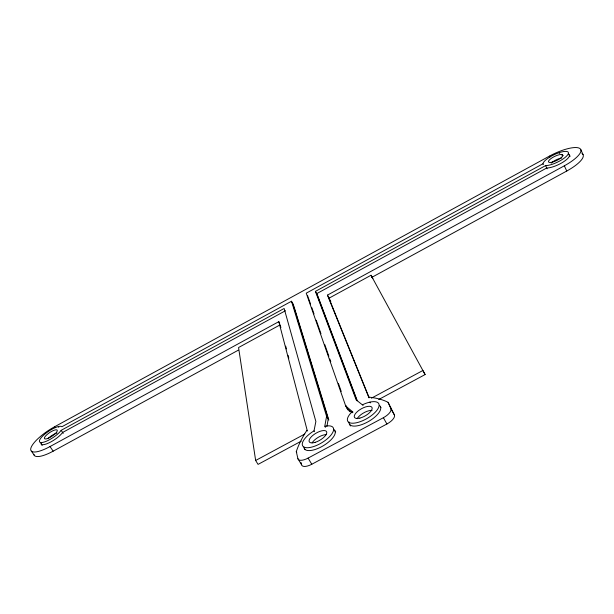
<?xml version="1.0" encoding="UTF-8"?>
<svg xmlns="http://www.w3.org/2000/svg" width="614" height="614" viewBox="0 0 614 614"><rect width="100%" height="100%" fill="white"/><g stroke="black" fill="none" stroke-linecap="round" stroke-linejoin="round"><path stroke-width="0.92" d="M326.909 426.408L328.221 419.124L292.786 303.485M325.205 427.068L324.76 426.316L326.587 416.33L291.496 301.236L61.93 426.738A13.523 3.845 -33.6 0 0 44.891 434.052A13.523 3.845 -33.6 0 0 43.118 442.326A13.523 3.845 -33.6 0 0 61.162 430.337L284.136 308.481L315.872 421.48L314.015 430.859A17.783 7.099 -30.8 0 0 304.421 447.268A17.783 7.099 -30.8 0 0 329.365 436.884A17.783 7.099 -30.8 0 0 325.136 426.231L325.581 426.991M279.692 323.194L278.81 321.667L50.003 446.562A25.466 7.291 -33.6 0 1 30.807 448.404A25.466 7.291 -33.6 0 1 54.516 426.807L549.446 156.109A26.417 7.713 -25.7 0 1 579.785 148.45A26.417 7.713 -25.7 0 1 564.343 165.803L327.446 295.119L368.999 397.849M363.104 405.447L356.128 399.806L315.412 291.389L545.6 165.596A14.03 4.068 -25.7 0 0 566.047 156.624A14.03 4.068 -25.7 0 0 559.922 152.433A14.03 4.068 -25.7 0 0 542.945 163.777L306.24 293.177L345.72 406.031L348.031 410.037M285.441 310.738L62.613 432.471A13.516 3.868 -33.6 0 1 49.534 442.602A13.516 3.868 -33.6 0 1 40.839 443.124M368.999 397.342L328.958 298.212L371.025 275.264L425.103 374.563L378.723 399.499M33.877 454.383A25.427 7.376 -33.6 0 0 53.172 451.167L238.309 350.18M371.608 277.474L566.753 171.03A26.379 7.805 -25.6 0 0 581.98 153.523M301.29 441.136L258.064 464.384L255.647 460.477L304.759 434.052M371.393 398.202L422.9 370.488L425.103 374.563M297.913 458.696A10.423 4.229 -31.1 0 0 308.09 458.098L383.374 417.712A10.461 4.275 -29.4 0 0 390.918 408.77L388.109 402.37L394.426 415.018A10.438 4.321 -29.4 0 1 386.92 423.99L311.789 464.253A10.4 4.275 -31.2 0 1 301.597 464.798L297.913 458.696L296.309 451.689L296.762 452.449M345.72 406.031L353.004 412.117M352.321 412.738L347.34 408.84L346.296 405.869M348.936 410.751L350.302 411.817M31.383 451.129L34.545 455.665M50.003 446.562L53.172 451.167M54.516 426.807L55.083 427.651M61.162 430.337L63.234 433.384M58.299 426.592L58.814 427.344M308.09 458.098L311.789 464.253M278.81 321.667L307.361 431.02M314.015 430.859L314.468 431.611M326.587 416.33L328.452 419.523M291.496 301.236L293.768 305.833M369.973 402.116L370.411 402.884M383.374 417.712L386.92 423.99M315.412 291.389L317.246 294.636L357.072 400.244M327.446 295.119L329.35 298.511M328.958 298.212L330.808 301.512M390.918 408.77L394.426 415.018M371.025 275.264L372.828 278.595M542.945 163.777L543.344 164.629M545.6 165.596L547.105 168.812M549.446 156.109L549.891 157.061M559.316 152.625L559.707 153.477M564.343 165.803L566.753 171.03M580.698 149.409L583.039 154.59M330.439 300.599L330.624 301.052M357.064 400.835L316.694 293.661L546.721 167.998A14.022 4.091 -25.7 0 0 563.215 162.012A14.022 4.091 -25.7 0 0 568.587 154.076M307.522 295.434L307.998 296.785M308.312 297.69L310.531 303.999M311.797 307.606L314.007 313.915M316.225 320.224L320.976 333.747M324.768 344.569L328.889 356.289M329.833 358.99L330.785 361.7M338.383 383.336L341.231 391.448M294.045 306.747L328.835 420.053M280.882 327.615L280.153 324.837L238.562 347.532L255.647 460.477M285.694 346.135L286.416 348.913M288.104 355.399L288.826 358.177M301.075 462.572L301.182 463.017M301.282 463.463L301.597 464.798M296.263 451.704A156.109 65.521 -28.3 0 1 306.939 430.276M390.588 408.018A154.551 64.746 -32.4 0 1 391.617 408.525M368.546 397.12A154.905 64.048 -32.3 0 1 388.148 402.347M551.195 163.124A7.921 2.318 -25.7 0 1 561.695 157.975M47.946 438.695A7.637 2.195 -33.6 0 1 57.025 433.016M357.164 418.679A10.054 4.068 -29.7 0 1 372.076 410.405M312.15 442.863A10.031 4.045 -30.8 0 1 326.395 434.589M569.032 155.096A14.015 4.106 -25.7 0 1 570.038 156.44M561.963 155.703A14.015 4.106 -25.7 0 1 563.038 155.411M350.571 425.947A17.791 7.191 -29.7 0 1 349.842 424.65M380.465 407.005A17.791 7.191 -29.7 0 1 380.956 407.581M304.928 449.617A17.752 7.153 -30.8 0 1 304.713 448.895M334.676 430.79A17.752 7.153 -30.8 0 1 335.681 431.903M42.243 445.396A13.508 3.876 -33.6 0 1 41.575 443.469M333.463 429.286A17.76 7.138 -30.8 0 1 323.501 445.626A17.76 7.138 -30.8 0 1 303.93 447.099M561.802 154.59A14.022 4.091 -25.7 0 1 562.478 154.406M379.429 405.493A17.798 7.176 -29.7 0 1 367.648 421.987A17.798 7.176 -29.7 0 1 349.051 421.995M362.667 404.687A17.821 7.138 -29.7 0 1 378.615 407.458A17.821 7.138 -29.7 0 1 355.03 423.031A17.821 7.138 -29.7 0 1 352.566 411.357M552.615 162.081A7.928 2.302 -25.7 0 0 562.846 155.142A7.928 2.302 -25.7 0 0 551.518 158.197A7.928 2.302 -25.7 0 0 552.615 162.081M359.85 418.103A10.07 4.037 -29.7 0 0 372.092 407.704A10.07 4.037 -29.7 0 0 357.678 411.326A10.07 4.037 -29.7 0 0 359.85 418.103M48.368 438.219A7.644 2.172 -33.6 0 0 57.271 430.276A7.644 2.172 -33.6 0 0 46.894 434.689A7.644 2.172 -33.6 0 0 48.368 438.219M315.135 442.349A10.047 4.014 -30.7 0 0 326.602 431.68A10.047 4.014 -30.7 0 0 312.004 436.132A10.047 4.014 -30.7 0 0 315.135 442.349"/></g></svg>
